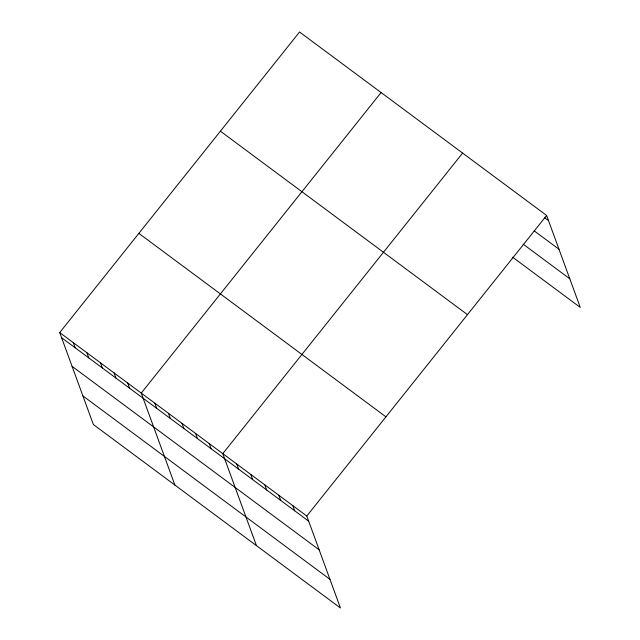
<?xml version="1.0" encoding="UTF-8"?>
<svg xmlns="http://www.w3.org/2000/svg" width="640" height="640" viewBox="0 0 640 640"><rect width="100%" height="100%" fill="white"/><g stroke="black" fill="none" stroke-linecap="round" stroke-linejoin="round"><path stroke-width="0.96" d="M59.72 332.56L306.792 516.024L340.448 608L93.376 424.536L59.72 332.56L299.552 32L546.624 215.464L580.28 307.44L512.616 257.192M381.08 92.544L141.248 393.104L174.912 485.08M462.616 153.088L222.784 453.64L256.448 545.624M306.792 516.024L546.624 215.464M544.624 217.736L548.512 220.624M534.104 230.792L559 249.272M523.128 244.136L569.8 278.792M220.408 131.184L467.48 314.648M138.864 233.376L385.936 416.84M61.608 337.72L308.68 521.176M72.088 366.368L319.16 549.832M82.888 395.888L329.968 579.352M292.792 505.624L294.68 510.784M278.792 495.232L280.68 500.384M264.792 484.832L266.68 489.992M250.784 474.432L252.672 479.592M236.784 464.04L238.672 469.2M209.2 443.552L211.088 448.712M195.608 433.464L197.496 438.624M182.016 423.376L183.904 428.528M168.432 413.28L170.32 418.44M154.84 403.192L156.728 408.352M127.664 383.008L129.552 388.168M114.072 372.92L115.96 378.08M100.48 362.832L102.376 367.992M86.896 352.736L88.784 357.896M73.304 342.648L75.192 347.808"/></g></svg>
